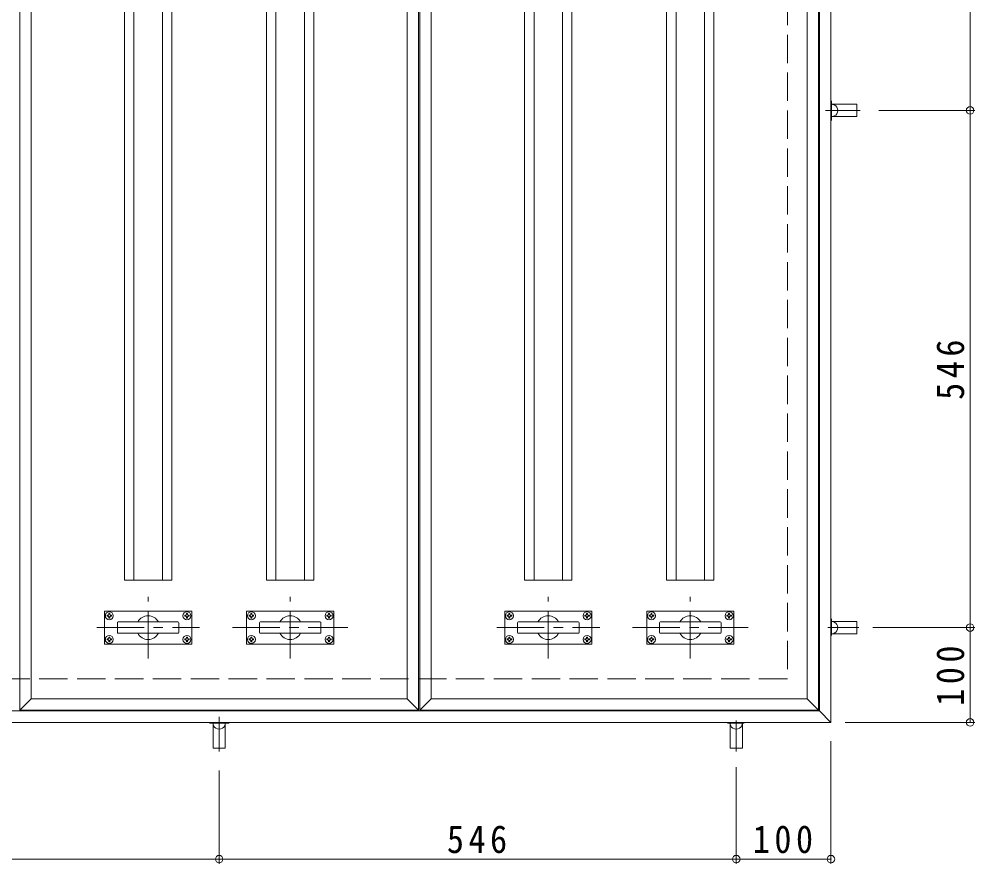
# Model space of a CAD drawing. Units: millimetres at full size, sheet at 1:10. Extents: x -2105 to 2457, y -1919 to 1532.
# Drawn here: x -1331 to -321, y -363 to 528 of the extents above; entities that cross this region are included whole.
import ezdxf

# ---------------------------------------------------------------- set-up
doc = ezdxf.new("R2010")
doc.units = ezdxf.units.MM
doc.header["$LTSCALE"] = 10
doc.header["$PDMODE"] = 32
doc.header["$PDSIZE"] = 8
for name, pattern in [('CHAIN1', [8, 5, -1, 1, -1]), ('CHAIN2', [12, 9, -1, 1, -1]), ('DASHED3', [4, 3, -1])]:
    doc.linetypes.add(name, pattern=pattern)
for name, color, linetype, lineweight in [('C-1_ピット', 2, 'Continuous', 9), ('C-2_蓋', 3, 'Continuous', 9), ('C-4_寸法', 7, 'Continuous', 9), ('C-6_躯体', 6, 'Continuous', 5), ('C-A', 2, 'Continuous', 9)]:
    doc.layers.add(name, color=color, linetype=linetype, lineweight=lineweight)
doc.styles.add('ＭＳ ゴシック', font='')
doc.styles.get('ＭＳ ゴシック').set_extended_font_data('MS Gothic')

msp = doc.modelspace()

# ---------------------------------------------------------------- linework, layer by layer
at = {"layer": 'C-1_ピット'}
for p, q in [((-473.39, 1078.06), (-473.39, -213.94)), ((-485.39, -201.94), (-485.39, 1066.06)), ((-473.39, 425.6), (-446.19, 425.6)), ((-473.39, -107.48), (-446.19, -107.48)), ((-485.39, -201.94), (-1753.39, -201.94)), ((-485.39, -201.94), (-473.39, -213.94)), ((-473.39, -213.94), (-1765.39, -213.94)), ((-1112.93, -213.94), (-1112.93, -241.14)), ((-579.89, -214.64), (-579.89, -241.14)), ((-566.93, -213.94), (-566.93, -241.14)), ((-579.89, -241.14), (-566.93, -241.14))]:
    msp.add_line(p, q, dxfattribs=at)
at = {"layer": 'C-1_ピット', "linetype": 'DASHED3'}
for p, q in [((-519.39, 1032.06), (-519.39, -167.94)), ((-519.39, -167.94), (-1719.39, -167.94))]:
    msp.add_line(p, q, dxfattribs=at)
at = {"layer": 'C-1_ピット', "linetype": 'CHAIN2'}
for p, q in [((-472.69, 442.2), (-472.69, 421.57)), ((-479.09, 432.06), (-442.65, 432.06)), ((-472.69, -122.21), (-472.69, -104.79)), ((-476.54, -113.94), (-443.98, -113.94)), ((-1119.39, -208.24), (-1119.39, -244.68)), ((-1129.52, -214.64), (-1108.9, -214.64)), ((-582.52, -214.64), (-564.89, -214.64)), ((-573.39, -212.16), (-573.39, -244.66))]:
    msp.add_line(p, q, dxfattribs=at)
at = {"layer": 'C-1_ピット'}
for points in [[(-472.69, 438.56), (-446.19, 438.56), (-446.19, 425.6)], [(-472.69, -120.44), (-446.19, -120.44), (-446.19, -107.48)], [(-1125.89, -214.64), (-1125.89, -241.14), (-1112.93, -241.14)]]:
    msp.add_lwpolyline(points, dxfattribs=at)
for centre, start, end in [((-472.69, 432.06), 263.81744, 96.18256), ((-472.69, -113.94), 263.81744, 96.18256), ((-1119.39, -214.64), 173.81744, 6.18256), ((-573.39, -214.64), 173.81744, 6.18256)]:
    msp.add_arc(centre, 6.5, start, end, dxfattribs=at)
at = {"layer": 'C-2_蓋'}
for p, q in [((-1329.89, -200.94), (-1329.89, 1065.06)), ((-907.39, -200.94), (-907.39, 1065.06)), ((-1317.89, -188.94), (-1317.89, 1053.06)), ((-920.89, 1053.06), (-920.89, -188.94)), ((-895.39, -188.94), (-895.39, 1053.06)), ((-498.39, 1053.06), (-498.39, -188.94)), ((-1317.89, -188.94), (-1329.89, -200.94)), ((-920.89, -188.94), (-1317.89, -188.94)), ((-895.39, -188.94), (-907.39, -200.94)), ((-498.39, -188.94), (-895.39, -188.94))]:
    msp.add_line(p, q, dxfattribs=at)
for points in [[(-920.89, 1053.06), (-908.89, 1065.06), (-908.89, -200.94)], [(-498.39, 1053.06), (-486.39, 1065.06), (-486.39, -200.94)], [(-920.89, -188.94), (-908.89, -200.94), (-1329.89, -200.94)], [(-498.39, -188.94), (-486.39, -200.94), (-907.39, -200.94)]]:
    msp.add_lwpolyline(points, dxfattribs=at)
at = {"layer": 'C-4_寸法'}
for p, q in [((-326.38, 978.06), (-326.38, 432.06)), ((-321.38, 432.06), (-422.65, 432.06)), ((-326.38, 432.06), (-326.38, -113.94)), ((-428.98, -113.94), (-321.38, -113.94)), ((-326.38, -213.94), (-326.38, -113.94)), ((-458.39, -213.94), (-321.38, -213.94)), ((-473.39, -363.36), (-473.39, -233.94)), ((-573.39, -363.36), (-573.39, -261.14)), ((-1119.39, -363.36), (-1119.39, -264.68)), ((-1665.39, -358.36), (-1119.39, -358.36)), ((-1119.39, -358.36), (-573.39, -358.36)), ((-573.39, -358.36), (-473.39, -358.36))]:
    msp.add_line(p, q, dxfattribs=at)
for p in [(-326.38, 432.06), (-326.38, -113.94), (-326.38, -213.94), (-1119.39, -358.36), (-573.39, -358.36), (-473.39, -358.36)]:
    msp.add_point(p, dxfattribs=at)
at = {"layer": 'C-6_躯体'}
for p, q in [((-1219.39, 928.06), (-1219.39, -63.94)), ((-1209.39, 928.06), (-1209.39, -63.94)), ((-1179.39, 928.06), (-1179.39, -63.94)), ((-1169.39, 928.06), (-1169.39, -63.94)), ((-1069.39, 928.06), (-1069.39, -63.94)), ((-1059.39, 928.06), (-1059.39, -63.94)), ((-1029.39, 928.06), (-1029.39, -63.94)), ((-1019.39, 928.06), (-1019.39, -63.94)), ((-796.89, 928.06), (-796.89, -63.94)), ((-786.89, 928.06), (-786.89, -63.94)), ((-756.89, 928.06), (-756.89, -63.94)), ((-746.89, 928.06), (-746.89, -63.94)), ((-646.89, 928.06), (-646.89, -63.94)), ((-636.89, 928.06), (-636.89, -63.94)), ((-606.89, 928.06), (-606.89, -63.94)), ((-596.89, 928.06), (-596.89, -63.94)), ((-1169.39, -63.94), (-1219.39, -63.94)), ((-1019.39, -63.94), (-1069.39, -63.94)), ((-746.89, -63.94), (-796.89, -63.94)), ((-596.89, -63.94), (-646.89, -63.94))]:
    msp.add_line(p, q, dxfattribs=at)
at = {"layer": 'C-A', "color": 4, "linetype": 'CHAIN1'}
for p, q in [((-1194.39, -146.44), (-1194.39, -81.44)), ((-1044.39, -146.44), (-1044.39, -81.44)), ((-771.89, -146.44), (-771.89, -81.44)), ((-621.89, -146.44), (-621.89, -81.44)), ((-1248.71, -113.94), (-1140.07, -113.94)), ((-1105.39, -113.94), (-983.39, -113.94)), ((-826.21, -113.94), (-717.57, -113.94)), ((-682.89, -113.94), (-560.89, -113.94))]:
    msp.add_line(p, q, dxfattribs=at)
at = {"layer": 'C-A', "color": 3}
for p, q in [((-1240.39, -96.94), (-1240.39, -130.94)), ((-1148.89, -96.44), (-1239.89, -96.44)), ((-1148.39, -96.94), (-1148.39, -130.94)), ((-1090.39, -96.94), (-1090.39, -130.94)), ((-998.89, -96.44), (-1089.89, -96.44)), ((-998.39, -96.94), (-998.39, -130.94)), ((-817.89, -96.94), (-817.89, -130.94)), ((-726.39, -96.44), (-817.39, -96.44)), ((-725.89, -96.94), (-725.89, -130.94)), ((-667.89, -96.94), (-667.89, -130.94)), ((-576.39, -96.44), (-667.39, -96.44)), ((-575.89, -96.94), (-575.89, -130.94)), ((-1226.89, -108.94), (-1226.89, -118.94)), ((-1225.89, -107.94), (-1162.89, -107.94)), ((-1161.89, -108.94), (-1161.89, -118.94)), ((-1076.89, -108.94), (-1076.89, -118.94)), ((-1075.89, -107.94), (-1012.89, -107.94)), ((-1011.89, -108.94), (-1011.89, -118.94)), ((-804.39, -108.94), (-804.39, -118.94)), ((-803.39, -107.94), (-740.39, -107.94)), ((-739.39, -108.94), (-739.39, -118.94)), ((-654.39, -108.94), (-654.39, -118.94)), ((-653.39, -107.94), (-590.39, -107.94)), ((-589.39, -108.94), (-589.39, -118.94)), ((-1225.89, -119.94), (-1162.89, -119.94)), ((-1075.89, -119.94), (-1012.89, -119.94)), ((-803.39, -119.94), (-740.39, -119.94)), ((-653.39, -119.94), (-590.39, -119.94)), ((-1148.89, -131.44), (-1239.89, -131.44)), ((-998.89, -131.44), (-1089.89, -131.44)), ((-726.39, -131.44), (-817.39, -131.44)), ((-576.39, -131.44), (-667.39, -131.44))]:
    msp.add_line(p, q, dxfattribs=at)
at = {"layer": 'C-A'}
for p, q in [((-1237.79, -100.94), (-1236.64, -100.92)), ((-1236.64, -100.92), (-1236.14, -100.69)), ((-1235.91, -100.19), (-1236.14, -100.69)), ((-1235.89, -99.04), (-1235.91, -100.19)), ((-1235.89, -99.04), (-1234.89, -99.04)), ((-1234.89, -99.04), (-1234.87, -100.19)), ((-1234.87, -100.19), (-1234.64, -100.69)), ((-1234.14, -100.92), (-1234.64, -100.69)), ((-1232.99, -100.94), (-1234.14, -100.92)), ((-1155.79, -100.94), (-1154.64, -100.92)), ((-1154.64, -100.92), (-1154.14, -100.69)), ((-1153.91, -100.19), (-1154.14, -100.69)), ((-1153.89, -99.04), (-1153.91, -100.19)), ((-1152.89, -99.04), (-1153.89, -99.04)), ((-1152.89, -99.04), (-1152.87, -100.19)), ((-1152.87, -100.19), (-1152.64, -100.69)), ((-1152.14, -100.92), (-1152.64, -100.69)), ((-1150.99, -100.94), (-1152.14, -100.92)), ((-1087.79, -100.94), (-1086.64, -100.92)), ((-1086.64, -100.92), (-1086.14, -100.69)), ((-1085.91, -100.19), (-1086.14, -100.69)), ((-1085.89, -99.04), (-1085.91, -100.19)), ((-1085.89, -99.04), (-1084.89, -99.04)), ((-1084.89, -99.04), (-1084.87, -100.19)), ((-1084.87, -100.19), (-1084.64, -100.69)), ((-1084.14, -100.92), (-1084.64, -100.69)), ((-1082.99, -100.94), (-1084.14, -100.92)), ((-1005.79, -100.94), (-1004.64, -100.92)), ((-1004.64, -100.92), (-1004.14, -100.69)), ((-1003.91, -100.19), (-1004.14, -100.69)), ((-1003.89, -99.04), (-1003.91, -100.19)), ((-1002.89, -99.04), (-1003.89, -99.04)), ((-1002.89, -99.04), (-1002.87, -100.19)), ((-1002.87, -100.19), (-1002.64, -100.69)), ((-1002.14, -100.92), (-1002.64, -100.69)), ((-1000.99, -100.94), (-1002.14, -100.92)), ((-815.29, -100.94), (-814.14, -100.92)), ((-814.14, -100.92), (-813.64, -100.69)), ((-813.41, -100.19), (-813.64, -100.69)), ((-813.39, -99.04), (-813.41, -100.19)), ((-813.39, -99.04), (-812.39, -99.04)), ((-812.39, -99.04), (-812.37, -100.19)), ((-812.37, -100.19), (-812.14, -100.69)), ((-811.64, -100.92), (-812.14, -100.69)), ((-810.49, -100.94), (-811.64, -100.92)), ((-733.29, -100.94), (-732.14, -100.92)), ((-732.14, -100.92), (-731.64, -100.69)), ((-731.41, -100.19), (-731.64, -100.69)), ((-731.39, -99.04), (-731.41, -100.19)), ((-730.39, -99.04), (-731.39, -99.04)), ((-730.39, -99.04), (-730.37, -100.19)), ((-730.37, -100.19), (-730.14, -100.69)), ((-729.64, -100.92), (-730.14, -100.69)), ((-728.49, -100.94), (-729.64, -100.92)), ((-665.29, -100.94), (-664.14, -100.92)), ((-664.14, -100.92), (-663.64, -100.69)), ((-663.41, -100.19), (-663.64, -100.69)), ((-663.39, -99.04), (-663.41, -100.19)), ((-663.39, -99.04), (-662.39, -99.04)), ((-662.39, -99.04), (-662.37, -100.19)), ((-662.37, -100.19), (-662.14, -100.69)), ((-661.64, -100.92), (-662.14, -100.69)), ((-660.49, -100.94), (-661.64, -100.92)), ((-583.29, -100.94), (-582.14, -100.92)), ((-582.14, -100.92), (-581.64, -100.69)), ((-581.41, -100.19), (-581.64, -100.69)), ((-581.39, -99.04), (-581.41, -100.19)), ((-580.39, -99.04), (-581.39, -99.04)), ((-580.39, -99.04), (-580.37, -100.19)), ((-580.37, -100.19), (-580.14, -100.69)), ((-579.64, -100.92), (-580.14, -100.69)), ((-578.49, -100.94), (-579.64, -100.92)), ((-1237.79, -101.94), (-1237.79, -100.94)), ((-1237.79, -101.94), (-1236.64, -101.96)), ((-1236.64, -101.96), (-1236.14, -102.19)), ((-1235.91, -102.69), (-1236.14, -102.19)), ((-1235.89, -103.84), (-1235.91, -102.69)), ((-1234.87, -102.69), (-1234.64, -102.19)), ((-1234.14, -101.96), (-1234.64, -102.19)), ((-1232.99, -101.94), (-1234.14, -101.96)), ((-1232.99, -101.94), (-1232.99, -100.94)), ((-1155.79, -101.94), (-1155.79, -100.94)), ((-1155.79, -101.94), (-1154.64, -101.96)), ((-1154.64, -101.96), (-1154.14, -102.19)), ((-1153.91, -102.69), (-1154.14, -102.19)), ((-1152.89, -103.84), (-1152.87, -102.69)), ((-1152.87, -102.69), (-1152.64, -102.19)), ((-1152.14, -101.96), (-1152.64, -102.19)), ((-1150.99, -101.94), (-1152.14, -101.96)), ((-1150.99, -101.94), (-1150.99, -100.94)), ((-1087.79, -101.94), (-1087.79, -100.94)), ((-1087.79, -101.94), (-1086.64, -101.96)), ((-1086.64, -101.96), (-1086.14, -102.19)), ((-1085.91, -102.69), (-1086.14, -102.19)), ((-1085.89, -103.84), (-1085.91, -102.69)), ((-1084.87, -102.69), (-1084.64, -102.19)), ((-1084.14, -101.96), (-1084.64, -102.19)), ((-1082.99, -101.94), (-1084.14, -101.96)), ((-1082.99, -101.94), (-1082.99, -100.94)), ((-1005.79, -101.94), (-1005.79, -100.94)), ((-1005.79, -101.94), (-1004.64, -101.96)), ((-1004.64, -101.96), (-1004.14, -102.19)), ((-1003.91, -102.69), (-1004.14, -102.19)), ((-1002.89, -103.84), (-1002.87, -102.69)), ((-1002.87, -102.69), (-1002.64, -102.19)), ((-1002.14, -101.96), (-1002.64, -102.19)), ((-1000.99, -101.94), (-1002.14, -101.96)), ((-1000.99, -101.94), (-1000.99, -100.94)), ((-815.29, -101.94), (-815.29, -100.94)), ((-815.29, -101.94), (-814.14, -101.96)), ((-814.14, -101.96), (-813.64, -102.19)), ((-813.41, -102.69), (-813.64, -102.19)), ((-813.39, -103.84), (-813.41, -102.69)), ((-812.37, -102.69), (-812.14, -102.19)), ((-811.64, -101.96), (-812.14, -102.19)), ((-810.49, -101.94), (-811.64, -101.96)), ((-810.49, -101.94), (-810.49, -100.94)), ((-733.29, -101.94), (-733.29, -100.94)), ((-733.29, -101.94), (-732.14, -101.96)), ((-732.14, -101.96), (-731.64, -102.19)), ((-731.41, -102.69), (-731.64, -102.19)), ((-730.39, -103.84), (-730.37, -102.69)), ((-730.37, -102.69), (-730.14, -102.19)), ((-729.64, -101.96), (-730.14, -102.19)), ((-728.49, -101.94), (-729.64, -101.96)), ((-728.49, -101.94), (-728.49, -100.94)), ((-665.29, -101.94), (-665.29, -100.94)), ((-665.29, -101.94), (-664.14, -101.96)), ((-664.14, -101.96), (-663.64, -102.19)), ((-663.41, -102.69), (-663.64, -102.19)), ((-663.39, -103.84), (-663.41, -102.69)), ((-662.37, -102.69), (-662.14, -102.19)), ((-661.64, -101.96), (-662.14, -102.19)), ((-660.49, -101.94), (-661.64, -101.96)), ((-660.49, -101.94), (-660.49, -100.94)), ((-583.29, -101.94), (-583.29, -100.94)), ((-583.29, -101.94), (-582.14, -101.96)), ((-582.14, -101.96), (-581.64, -102.19)), ((-581.41, -102.69), (-581.64, -102.19)), ((-580.39, -103.84), (-580.37, -102.69)), ((-580.37, -102.69), (-580.14, -102.19)), ((-579.64, -101.96), (-580.14, -102.19)), ((-578.49, -101.94), (-579.64, -101.96)), ((-578.49, -101.94), (-578.49, -100.94)), ((-1237.79, -125.94), (-1236.64, -125.92)), ((-1237.79, -125.94), (-1237.79, -126.94)), ((-1237.79, -126.94), (-1236.64, -126.96)), ((-1236.64, -125.92), (-1236.14, -125.69)), ((-1236.64, -126.96), (-1236.14, -127.19)), ((-1235.91, -125.19), (-1236.14, -125.69)), ((-1235.91, -127.69), (-1236.14, -127.19)), ((-1235.89, -124.04), (-1235.91, -125.19)), ((-1235.89, -128.84), (-1235.91, -127.69)), ((-1235.89, -128.84), (-1234.89, -128.84)), ((-1234.89, -128.84), (-1234.87, -127.69)), ((-1234.87, -125.19), (-1234.64, -125.69)), ((-1234.87, -127.69), (-1234.64, -127.19)), ((-1234.14, -125.92), (-1234.64, -125.69)), ((-1234.14, -126.96), (-1234.64, -127.19)), ((-1232.99, -125.94), (-1234.14, -125.92)), ((-1232.99, -126.94), (-1234.14, -126.96)), ((-1232.99, -125.94), (-1232.99, -126.94)), ((-1155.79, -125.94), (-1154.64, -125.92)), ((-1155.79, -125.94), (-1155.79, -126.94)), ((-1155.79, -126.94), (-1154.64, -126.96)), ((-1154.64, -125.92), (-1154.14, -125.69)), ((-1154.64, -126.96), (-1154.14, -127.19)), ((-1153.91, -125.19), (-1154.14, -125.69)), ((-1153.91, -127.69), (-1154.14, -127.19)), ((-1153.89, -128.84), (-1153.91, -127.69)), ((-1152.89, -128.84), (-1153.89, -128.84)), ((-1152.89, -124.04), (-1152.87, -125.19)), ((-1152.89, -128.84), (-1152.87, -127.69)), ((-1152.87, -125.19), (-1152.64, -125.69)), ((-1152.87, -127.69), (-1152.64, -127.19)), ((-1152.14, -125.92), (-1152.64, -125.69)), ((-1152.14, -126.96), (-1152.64, -127.19)), ((-1150.99, -125.94), (-1152.14, -125.92)), ((-1150.99, -126.94), (-1152.14, -126.96)), ((-1150.99, -125.94), (-1150.99, -126.94)), ((-1087.79, -125.94), (-1086.64, -125.92)), ((-1087.79, -125.94), (-1087.79, -126.94)), ((-1087.79, -126.94), (-1086.64, -126.96)), ((-1086.64, -125.92), (-1086.14, -125.69)), ((-1086.64, -126.96), (-1086.14, -127.19)), ((-1085.91, -125.19), (-1086.14, -125.69)), ((-1085.91, -127.69), (-1086.14, -127.19)), ((-1085.89, -124.04), (-1085.91, -125.19)), ((-1085.89, -128.84), (-1085.91, -127.69)), ((-1085.89, -128.84), (-1084.89, -128.84)), ((-1084.89, -128.84), (-1084.87, -127.69)), ((-1084.87, -125.19), (-1084.64, -125.69)), ((-1084.87, -127.69), (-1084.64, -127.19)), ((-1084.14, -125.92), (-1084.64, -125.69)), ((-1084.14, -126.96), (-1084.64, -127.19)), ((-1082.99, -125.94), (-1084.14, -125.92)), ((-1082.99, -126.94), (-1084.14, -126.96)), ((-1082.99, -125.94), (-1082.99, -126.94)), ((-1005.79, -125.94), (-1004.64, -125.92)), ((-1005.79, -125.94), (-1005.79, -126.94)), ((-1005.79, -126.94), (-1004.64, -126.96)), ((-1004.64, -125.92), (-1004.14, -125.69)), ((-1004.64, -126.96), (-1004.14, -127.19)), ((-1003.91, -125.19), (-1004.14, -125.69)), ((-1003.91, -127.69), (-1004.14, -127.19)), ((-1003.89, -128.84), (-1003.91, -127.69)), ((-1002.89, -128.84), (-1003.89, -128.84)), ((-1002.89, -124.04), (-1002.87, -125.19)), ((-1002.89, -128.84), (-1002.87, -127.69)), ((-1002.87, -125.19), (-1002.64, -125.69)), ((-1002.87, -127.69), (-1002.64, -127.19)), ((-1002.14, -125.92), (-1002.64, -125.69)), ((-1002.14, -126.96), (-1002.64, -127.19)), ((-1000.99, -125.94), (-1002.14, -125.92)), ((-1000.99, -126.94), (-1002.14, -126.96)), ((-1000.99, -125.94), (-1000.99, -126.94)), ((-815.29, -125.94), (-814.14, -125.92)), ((-815.29, -125.94), (-815.29, -126.94)), ((-815.29, -126.94), (-814.14, -126.96)), ((-814.14, -125.92), (-813.64, -125.69)), ((-814.14, -126.96), (-813.64, -127.19)), ((-813.41, -125.19), (-813.64, -125.69)), ((-813.41, -127.69), (-813.64, -127.19)), ((-813.39, -124.04), (-813.41, -125.19)), ((-813.39, -128.84), (-813.41, -127.69)), ((-813.39, -128.84), (-812.39, -128.84)), ((-812.39, -128.84), (-812.37, -127.69)), ((-812.37, -125.19), (-812.14, -125.69)), ((-812.37, -127.69), (-812.14, -127.19)), ((-811.64, -125.92), (-812.14, -125.69)), ((-811.64, -126.96), (-812.14, -127.19)), ((-810.49, -125.94), (-811.64, -125.92)), ((-810.49, -126.94), (-811.64, -126.96)), ((-810.49, -125.94), (-810.49, -126.94)), ((-733.29, -125.94), (-732.14, -125.92)), ((-733.29, -125.94), (-733.29, -126.94)), ((-733.29, -126.94), (-732.14, -126.96)), ((-732.14, -125.92), (-731.64, -125.69)), ((-732.14, -126.96), (-731.64, -127.19)), ((-731.41, -125.19), (-731.64, -125.69)), ((-731.41, -127.69), (-731.64, -127.19)), ((-731.39, -128.84), (-731.41, -127.69)), ((-730.39, -128.84), (-731.39, -128.84)), ((-730.39, -124.04), (-730.37, -125.19)), ((-730.39, -128.84), (-730.37, -127.69)), ((-730.37, -125.19), (-730.14, -125.69)), ((-730.37, -127.69), (-730.14, -127.19)), ((-729.64, -125.92), (-730.14, -125.69)), ((-729.64, -126.96), (-730.14, -127.19)), ((-728.49, -125.94), (-729.64, -125.92)), ((-728.49, -126.94), (-729.64, -126.96)), ((-728.49, -125.94), (-728.49, -126.94)), ((-665.29, -125.94), (-664.14, -125.92)), ((-665.29, -125.94), (-665.29, -126.94)), ((-665.29, -126.94), (-664.14, -126.96)), ((-664.14, -125.92), (-663.64, -125.69)), ((-664.14, -126.96), (-663.64, -127.19)), ((-663.41, -125.19), (-663.64, -125.69)), ((-663.41, -127.69), (-663.64, -127.19)), ((-663.39, -124.04), (-663.41, -125.19)), ((-663.39, -128.84), (-663.41, -127.69)), ((-663.39, -128.84), (-662.39, -128.84)), ((-662.39, -128.84), (-662.37, -127.69)), ((-662.37, -125.19), (-662.14, -125.69)), ((-662.37, -127.69), (-662.14, -127.19)), ((-661.64, -125.92), (-662.14, -125.69)), ((-661.64, -126.96), (-662.14, -127.19)), ((-660.49, -125.94), (-661.64, -125.92)), ((-660.49, -126.94), (-661.64, -126.96)), ((-660.49, -125.94), (-660.49, -126.94)), ((-583.29, -125.94), (-582.14, -125.92)), ((-583.29, -125.94), (-583.29, -126.94)), ((-583.29, -126.94), (-582.14, -126.96)), ((-582.14, -125.92), (-581.64, -125.69)), ((-582.14, -126.96), (-581.64, -127.19)), ((-581.41, -125.19), (-581.64, -125.69)), ((-581.41, -127.69), (-581.64, -127.19)), ((-581.39, -128.84), (-581.41, -127.69)), ((-580.39, -128.84), (-581.39, -128.84)), ((-580.39, -124.04), (-580.37, -125.19)), ((-580.39, -128.84), (-580.37, -127.69)), ((-580.37, -125.19), (-580.14, -125.69)), ((-580.37, -127.69), (-580.14, -127.19)), ((-579.64, -125.92), (-580.14, -125.69)), ((-579.64, -126.96), (-580.14, -127.19)), ((-578.49, -125.94), (-579.64, -125.92)), ((-578.49, -126.94), (-579.64, -126.96)), ((-578.49, -125.94), (-578.49, -126.94))]:
    msp.add_line(p, q, dxfattribs=at)
for points in [[(-1235.89, -103.84), (-1234.89, -103.84), (-1234.87, -102.69)], [(-1152.89, -103.84), (-1153.89, -103.84), (-1153.91, -102.69)], [(-1085.89, -103.84), (-1084.89, -103.84), (-1084.87, -102.69)], [(-1002.89, -103.84), (-1003.89, -103.84), (-1003.91, -102.69)], [(-813.39, -103.84), (-812.39, -103.84), (-812.37, -102.69)], [(-730.39, -103.84), (-731.39, -103.84), (-731.41, -102.69)], [(-663.39, -103.84), (-662.39, -103.84), (-662.37, -102.69)], [(-580.39, -103.84), (-581.39, -103.84), (-581.41, -102.69)], [(-1235.89, -124.04), (-1234.89, -124.04), (-1234.87, -125.19)], [(-1152.89, -124.04), (-1153.89, -124.04), (-1153.91, -125.19)], [(-1085.89, -124.04), (-1084.89, -124.04), (-1084.87, -125.19)], [(-1002.89, -124.04), (-1003.89, -124.04), (-1003.91, -125.19)], [(-813.39, -124.04), (-812.39, -124.04), (-812.37, -125.19)], [(-730.39, -124.04), (-731.39, -124.04), (-731.41, -125.19)], [(-663.39, -124.04), (-662.39, -124.04), (-662.37, -125.19)], [(-580.39, -124.04), (-581.39, -124.04), (-581.41, -125.19)]]:
    msp.add_lwpolyline(points, dxfattribs=at)
for centre in [(-1235.39, -101.44), (-1153.39, -101.44), (-1085.39, -101.44), (-1003.39, -101.44), (-812.89, -101.44), (-730.89, -101.44), (-662.89, -101.44), (-580.89, -101.44), (-1235.39, -126.44), (-1153.39, -126.44), (-1085.39, -126.44), (-1003.39, -126.44), (-812.89, -126.44), (-730.89, -126.44), (-662.89, -126.44), (-580.89, -126.44)]:
    msp.add_circle(centre, 4.2, dxfattribs=at)
at = {"layer": 'C-A', "color": 3}
for centre, radius, start, end in [((-1239.89, -96.94), 0.5, 90, 180), ((-1148.89, -96.94), 0.5, 0, 90), ((-1089.89, -96.94), 0.5, 90, 180), ((-998.89, -96.94), 0.5, 0, 90), ((-817.39, -96.94), 0.5, 90, 180), ((-726.39, -96.94), 0.5, 0, 90), ((-667.39, -96.94), 0.5, 90, 180), ((-576.39, -96.94), 0.5, 0, 90), ((-1225.89, -108.94), 1, 90, 180), ((-1194.39, -113.94), 12.5, 28.68561, 151.31439), ((-1162.89, -108.94), 1, 0, 90), ((-1075.89, -108.94), 1, 90, 180), ((-1044.39, -113.94), 12.5, 28.68561, 151.31439), ((-1012.89, -108.94), 1, 0, 90), ((-803.39, -108.94), 1, 90, 180), ((-771.89, -113.94), 12.5, 28.68561, 151.31439), ((-740.39, -108.94), 1, 0, 90), ((-653.39, -108.94), 1, 90, 180), ((-621.89, -113.94), 12.5, 28.68561, 151.31439), ((-590.39, -108.94), 1, 0, 90), ((-1225.89, -118.94), 1, 180, 270), ((-1194.39, -113.94), 12.5, 208.68498, 331.31502), ((-1162.89, -118.94), 1, 270, 0), ((-1075.89, -118.94), 1, 180, 270), ((-1044.39, -113.94), 12.5, 208.68498, 331.31502), ((-1012.89, -118.94), 1, 270, 0), ((-803.39, -118.94), 1, 180, 270), ((-771.89, -113.94), 12.5, 208.68498, 331.31502), ((-740.39, -118.94), 1, 270, 0), ((-653.39, -118.94), 1, 180, 270), ((-621.89, -113.94), 12.5, 208.68498, 331.31502), ((-590.39, -118.94), 1, 270, 0), ((-1239.89, -130.94), 0.5, 180, 270), ((-1148.89, -130.94), 0.5, 270, 0), ((-1089.89, -130.94), 0.5, 180, 270), ((-998.89, -130.94), 0.5, 270, 0), ((-817.39, -130.94), 0.5, 180, 270), ((-726.39, -130.94), 0.5, 270, 0), ((-667.39, -130.94), 0.5, 180, 270), ((-576.39, -130.94), 0.5, 270, 0)]:
    msp.add_arc(centre, radius, start, end, dxfattribs=at)

# ---------------------------------------------------------------- texts
at = {"layer": 'C-4_寸法', "color": 2, "char_height": 29.33, "attachment_point": 7, "rotation": 90, "style": 'ＭＳ ゴシック'}
for s, insert in [('\\T1.27;\\W0.9;546', (-332.38, 126.56)), ('\\T1.27;\\W0.9;100', (-332.38, -196.44))]:
    msp.add_mtext(s, dxfattribs=dict(at, insert=insert))
at = {"layer": 'C-4_寸法', "color": 2, "char_height": 29.33, "attachment_point": 7, "style": 'ＭＳ ゴシック'}
for s, insert in [('\\T1.27;\\W0.9;546', (-878.89, -352.36)), ('\\T1.27;\\W0.9;100', (-555.89, -352.36))]:
    msp.add_mtext(s, dxfattribs=dict(at, insert=insert))

doc.saveas('drawing.dxf')
